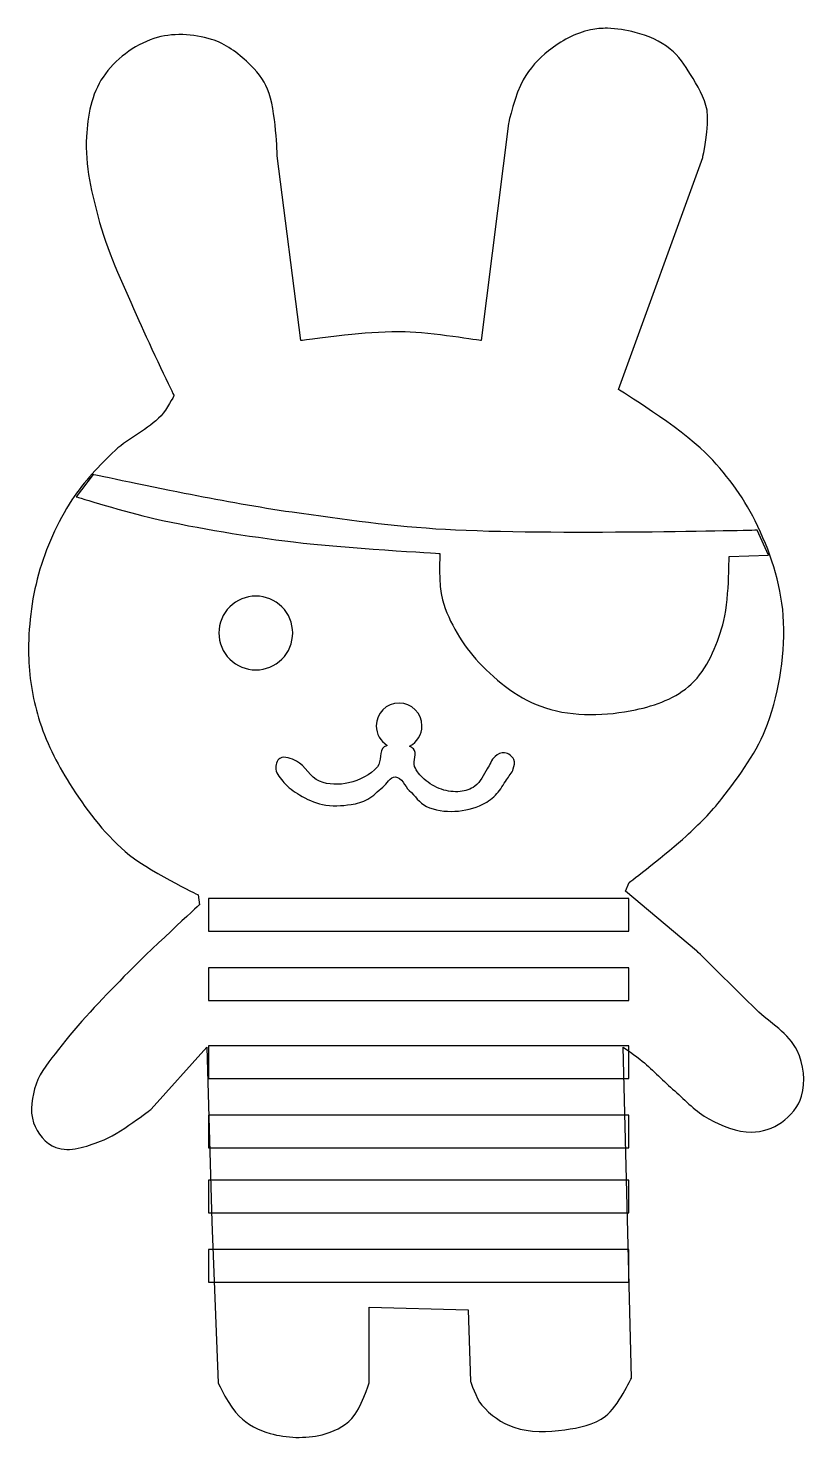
# Model space of a CAD drawing. Extents: x 68.1 to 112.9, y 152.8 to 234.
import ezdxf

# ---------------------------------------------------------------- set-up
doc = ezdxf.new("R2010")
doc.units = 0
doc.layers.add('Layer_1', color=7, linetype='CONTINUOUS')

msp = doc.modelspace()

# ---------------------------------------------------------------- linework, layer by layer
at = {"layer": 'Layer_1', "color": 7}
for points in [[(101.455031, 233.9757), (101.455031, 233.9757)], [(95.753812, 228.499375), (94.191667, 216.000568)], [(83.810077, 216.000568), (82.449128, 226.634614)], [(102.103812, 213.178346), (106.941826, 226.533742)], [(106.589048, 180.874375), (102.507299, 184.301281), (102.708493, 184.80509)], [(77.899949, 184.095126), (77.971605, 183.52517)], [(75.191826, 171.764992), (78.398799, 175.328598), (78.684326, 165.279393), (79.040411, 156.014015)], [(102.845195, 156.298992), (102.355715, 175.330802)], [(87.735833, 156.014015), (87.735833, 160.361451), (93.437603, 160.219236), (93.579817, 156.085674)]]:
    msp.add_lwpolyline(points, dxfattribs=at)
at = {"layer": 'Layer_1', "color": 1}
for points in [[(71.842091, 208.291824), (70.879671, 207.009146)], [(71.842091, 208.291824), (71.842091, 208.291824)], [(108.45822, 203.570113), (110.738598, 203.641769), (110.079344, 205.084853)], [(81.214406, 201.292492), (81.214406, 201.292492)], [(89.463894, 195.139275), (89.463894, 195.139275)], [(78.491402, 183.895586), (78.491402, 182.014287), (102.681484, 182.014287), (102.681484, 183.895586), (78.491402, 183.895586), (78.491402, 183.895586)], [(78.491402, 179.904786), (78.491402, 178.022937), (102.681484, 178.022937), (102.681484, 179.904786), (78.491402, 179.904786), (78.491402, 179.904786)], [(78.491402, 175.414589), (78.491402, 173.532739), (102.681484, 173.532739), (102.681484, 175.414589), (78.491402, 175.414589), (78.491402, 175.414589)], [(78.491402, 171.423238), (78.491402, 169.541389), (102.681484, 169.541389), (102.681484, 171.423238), (78.491402, 171.423238), (78.491402, 171.423238)], [(78.491402, 167.68159), (78.491402, 165.79974), (102.681484, 165.79974), (102.681484, 167.68159), (78.491402, 167.68159), (78.491402, 167.68159)], [(78.491402, 163.690239), (78.491402, 161.80839), (102.681484, 161.80839), (102.681484, 163.690239), (78.491402, 163.690239), (78.491402, 163.690239)]]:
    msp.add_lwpolyline(points, dxfattribs=at)
at = {"layer": 'Layer_1', "color": 7}
for points in [[(100.491507, 233.891914), (99.608392, 233.710648), (98.786222, 233.232408), (98.072222, 232.681996)], [(101.455031, 233.9757), (101.130151, 233.981093), (100.806769, 233.956624), (100.491507, 233.891914)], [(103.06127, 233.740329), (102.541702, 233.873609), (101.996497, 233.966711), (101.455031, 233.9757)], [(75.34341, 233.387551), (74.181335, 233.006416), (73.107965, 232.181359), (72.420316, 231.170013)], [(78.669444, 233.337392), (77.607922, 233.657917), (76.397045, 233.733118), (75.34341, 233.387551)], [(80.786111, 231.97644), (80.175083, 232.551053), (79.472409, 233.094938), (78.669444, 233.337392)], [(105.077618, 232.782868), (104.495386, 233.24591), (103.781852, 233.555488), (103.06127, 233.740329)], [(98.072222, 232.681996), (97.487729, 232.231417), (96.980437, 231.657831), (96.610952, 231.018979)], [(106.23627, 231.321597), (105.910084, 231.850959), (105.564268, 232.395839), (105.077618, 232.782868)], [(81.894604, 230.464457), (81.658017, 231.042903), (81.241381, 231.548304), (80.786111, 231.97644)], [(72.420316, 231.170013), (71.753414, 230.189181), (71.534319, 228.927035), (71.462855, 227.743107)], [(96.610952, 231.018979), (96.166788, 230.251004), (95.753812, 228.499375), (95.753812, 228.499375)], [(107.194285, 229.25509), (107.065247, 230.003162), (106.6345, 230.67532), (106.23627, 231.321597)], [(82.449128, 226.634614), (82.449128, 226.634614), (82.382958, 229.270443), (81.894604, 230.464457)], [(106.941826, 226.533742), (106.941826, 226.533742), (107.349143, 228.357324), (107.194285, 229.25509)], [(71.462855, 227.743107), (71.362505, 226.080663), (71.779215, 224.410689), (72.218573, 222.804218)], [(72.218573, 222.804218), (72.75348, 220.848379), (73.680444, 219.020439), (74.48627, 217.159774)], [(74.48627, 217.159774), (75.119487, 215.697671), (76.502618, 212.825568), (76.502618, 212.825568)], [(86.733174, 216.353346), (85.755277, 216.270393), (83.810077, 216.000568), (83.810077, 216.000568)], [(89.807299, 216.504931), (88.781873, 216.538422), (87.755476, 216.440065), (86.733174, 216.353346)], [(94.191667, 216.000568), (94.191667, 216.000568), (91.277646, 216.456908), (89.807299, 216.504931)], [(76.502618, 212.825568), (76.502618, 212.825568), (76.071504, 212.011298), (75.761785, 211.677387)], [(107.09341, 209.550247), (105.637649, 211.002689), (102.103812, 213.178346), (102.103812, 213.178346)], [(75.761785, 211.677387), (75.012135, 210.869181), (73.93143, 210.4333), (73.124771, 209.681988)], [(73.124771, 209.681988), (72.200759, 208.821374), (71.312817, 207.893614), (70.630519, 206.831103)], [(109.965795, 205.618979), (109.245939, 207.073496), (108.242286, 208.403993), (107.09341, 209.550247)], [(70.630519, 206.831103), (69.785905, 205.515827), (69.127164, 204.060144), (68.70623, 202.554774)], [(111.57865, 200.176281), (111.442619, 202.063636), (110.805121, 203.92306), (109.965795, 205.618979)], [(68.70623, 202.554774), (68.287245, 201.056374), (68.109953, 199.477473), (68.13572, 197.921811)], [(110.67135, 193.927153), (111.386369, 195.906888), (111.729969, 198.076827), (111.57865, 200.176281)], [(68.13572, 197.921811), (68.156037, 196.695541), (68.345933, 195.459416), (68.70623, 194.287096)], [(68.70623, 194.287096), (69.115218, 192.956342), (69.744429, 191.686754), (70.487757, 190.509619)], [(108.050872, 189.643107), (109.070967, 190.970291), (110.102732, 192.352768), (110.67135, 193.927153)], [(70.487757, 190.509619), (71.389175, 189.082134), (72.415225, 187.690711), (73.695278, 186.589925)], [(105.984367, 187.476281), (106.716949, 188.15415), (107.442632, 188.851761), (108.050872, 189.643107)], [(102.708493, 184.80509), (102.708493, 184.80509), (104.950252, 186.519395), (105.984367, 187.476281)], [(73.695278, 186.589925), (74.930965, 185.527294), (77.899949, 184.095126), (77.899949, 184.095126)], [(77.971605, 183.52517), (77.971605, 183.52517), (75.017466, 180.824938), (73.623619, 179.391055)], [(110.016507, 177.497631), (108.878356, 178.627384), (106.589048, 180.874375), (106.589048, 180.874375)], [(73.623619, 179.391055), (72.310298, 178.040012), (70.989382, 176.684515), (69.846692, 175.186384)], [(112.385077, 175.129059), (111.908841, 176.138999), (110.808976, 176.71101), (110.016507, 177.497631)], [(69.846692, 175.186384), (69.367101, 174.557609), (68.810635, 173.941614), (68.563465, 173.190435)], [(102.355715, 175.330802), (102.355715, 175.330802), (103.11115, 174.813842), (103.464761, 174.524375)], [(112.636983, 172.50858), (112.878757, 173.352193), (112.759369, 174.335309), (112.385077, 175.129059)], [(103.464761, 174.524375), (104.11795, 173.989671), (104.692202, 173.364171), (105.329522, 172.810645)], [(68.563465, 173.190435), (68.332796, 172.489403), (68.179177, 171.678339), (68.42125, 170.981162)], [(105.329522, 172.810645), (105.969362, 172.254933), (106.547689, 171.598199), (107.294604, 171.197791)], [(111.477778, 170.996597), (111.996528, 171.362888), (112.462031, 171.898119), (112.636983, 172.50858)], [(72.269835, 169.912356), (73.352674, 170.309561), (75.191826, 171.764992), (75.191826, 171.764992)], [(68.42125, 170.981162), (68.630927, 170.377286), (69.103438, 169.774908), (69.703927, 169.55572)], [(107.294604, 171.197791), (108.053313, 170.79106), (108.903222, 170.435246), (109.764048, 170.442076)], [(109.764048, 170.442076), (110.364343, 170.446828), (110.987391, 170.650336), (111.477778, 170.996597)], [(69.703927, 169.55572), (70.515054, 169.259646), (71.45918, 169.614992), (72.269835, 169.912356)], [(79.040411, 156.014015), (79.040411, 156.014015), (79.702389, 154.611751), (80.251983, 154.089722)], [(86.738133, 153.947508), (87.266334, 154.500948), (87.735833, 156.014015), (87.735833, 156.014015)], [(93.579817, 156.085674), (93.579817, 156.085674), (93.898212, 155.112123), (94.221433, 154.731338)], [(101.348647, 154.089722), (102.057575, 154.627051), (102.845195, 156.298992), (102.845195, 156.298992)], [(94.221433, 154.731338), (94.707603, 154.158584), (95.363191, 153.68952), (96.074619, 153.448107)], [(80.251983, 154.089722), (80.745544, 153.620917), (81.377491, 153.271718), (82.034064, 153.092022)], [(85.02716, 153.020916), (85.657586, 153.172729), (86.290432, 153.478415), (86.738133, 153.947508)], [(98.99661, 153.305895), (99.815323, 153.418352), (100.690048, 153.590539), (101.348647, 154.089722)], [(82.034064, 153.092022), (82.996749, 152.828544), (84.05681, 152.787247), (85.02716, 153.020916)], [(96.074619, 153.448107), (96.998104, 153.134736), (98.030476, 153.173189), (98.99661, 153.305895)]]:
    msp.add_open_spline(points, degree=3, dxfattribs=at)
at = {"layer": 'Layer_1', "color": 1}
for points in [[(77.454565, 207.133719), (75.577844, 207.490327), (71.842091, 208.291824), (71.842091, 208.291824)], [(83.299102, 206.118382), (81.341778, 206.398694), (79.397104, 206.764606), (77.454565, 207.133719)], [(70.879671, 207.009146), (70.879671, 207.009146), (73.829748, 206.097932), (75.334591, 205.761744)], [(75.334591, 205.761744), (77.991358, 205.168208), (80.685931, 204.740128), (83.387847, 204.40796)], [(92.136736, 205.120682), (89.176964, 205.290184), (86.233782, 205.698103), (83.299102, 206.118382)], [(110.079344, 205.084853), (110.079344, 205.084853), (98.107861, 204.778721), (92.136736, 205.120682)], [(83.387847, 204.40796), (86.184672, 204.064123), (91.815928, 203.748706), (91.815928, 203.748706)], [(91.815928, 203.748706), (91.815928, 203.748706), (91.702735, 201.930523), (91.958693, 201.075864)], [(108.101584, 199.632783), (108.478941, 200.895561), (108.45822, 203.570113), (108.45822, 203.570113)], [(79.712992, 200.670624), (79.314794, 200.272427), (79.0911, 199.732347), (79.091124, 199.16921)], [(81.214406, 201.292492), (80.651269, 201.292517), (80.11119, 201.068822), (79.712992, 200.670624)], [(82.71582, 200.670624), (82.317622, 201.068822), (81.777543, 201.292517), (81.214406, 201.292492)], [(83.337688, 199.16921), (83.337712, 199.732347), (83.114018, 200.272427), (82.71582, 200.670624)], [(91.958693, 201.075864), (92.357321, 199.744828), (93.114046, 198.493178), (94.061029, 197.476427)], [(79.091124, 199.16921), (79.0911, 198.606074), (79.314794, 198.065994), (79.712992, 197.667796)], [(82.71582, 197.667796), (83.114018, 198.065994), (83.337712, 198.606074), (83.337688, 199.16921)], [(106.284228, 196.229028), (107.219778, 197.111435), (107.733378, 198.400581), (108.101584, 199.632783)], [(79.712992, 197.667796), (80.11119, 197.269598), (80.651269, 197.045904), (81.214406, 197.045928)], [(81.214406, 197.045928), (81.777543, 197.045904), (82.317622, 197.269598), (82.71582, 197.667796)], [(94.061029, 197.476427), (95.115321, 196.344459), (96.418894, 195.32919), (97.891975, 194.857052)], [(103.076705, 194.750669), (104.229143, 194.99115), (105.427811, 195.421257), (106.284228, 196.229028)], [(89.463894, 195.139275), (88.737546, 195.139236), (88.148734, 194.550425), (88.148693, 193.824077)], [(90.779092, 193.824077), (90.779052, 194.550424), (90.190241, 195.139234), (89.463894, 195.139275)], [(97.891975, 194.857052), (99.538197, 194.329421), (101.384447, 194.397541), (103.076705, 194.750669)], [(88.148693, 193.824077), (88.149333, 193.366047), (88.388208, 192.941336), (88.779285, 192.702904)], [(90.071883, 192.657703), (90.506554, 192.884328), (90.779129, 193.333875), (90.779092, 193.824077)], [(88.608958, 192.612505), (88.274511, 192.389552), (88.474214, 191.780492), (88.216492, 191.47204)], [(88.779285, 192.702904), (88.719149, 192.67646), (88.661378, 192.64745), (88.608958, 192.612505)], [(90.283549, 192.505568), (90.222589, 192.566145), (90.149703, 192.61452), (90.071883, 192.657703)], [(90.354658, 191.489678), (90.235509, 191.807449), (90.524279, 192.266354), (90.283549, 192.505568)], [(82.60402, 191.953251), (82.411965, 191.8424), (82.351671, 191.550046), (82.372508, 191.329275)], [(83.548251, 191.792847), (83.259529, 191.929177), (82.880553, 192.112862), (82.60402, 191.953251)], [(84.884949, 190.634192), (84.338332, 190.854814), (84.081279, 191.541161), (83.548251, 191.792847)], [(94.987621, 192.059635), (94.771687, 191.881138), (94.697973, 191.579798), (94.54224, 191.346914)], [(95.539938, 192.273508), (95.344217, 192.299445), (95.139792, 192.185424), (94.987621, 192.059635)], [(96.074619, 191.881592), (95.981359, 192.081902), (95.758979, 192.244485), (95.539938, 192.273508)], [(96.038789, 191.346914), (96.093921, 191.516766), (96.14999, 191.719704), (96.074619, 191.881592)], [(82.372508, 191.329275), (82.400561, 191.032148), (82.63875, 190.787473), (82.83553, 190.563086)], [(88.216492, 191.47204), (87.810735, 190.986406), (87.17595, 190.688701), (86.55954, 190.545448)], [(88.51966, 190.295746), (88.762721, 190.492302), (88.937792, 190.898962), (89.25002, 190.883894)], [(89.25002, 190.883894), (89.623386, 190.86586), (89.781332, 190.357832), (90.05204, 190.100064)], [(90.907526, 190.759318), (90.67962, 190.962437), (90.461838, 191.203827), (90.354658, 191.489678)], [(94.54224, 191.346914), (94.315032, 191.007149), (94.156025, 190.595099), (93.829519, 190.349216)], [(95.646875, 190.72349), (95.781884, 190.928573), (95.962984, 191.113377), (96.038789, 191.346914)], [(82.83553, 190.563086), (83.086279, 190.277159), (83.399822, 190.044495), (83.726844, 189.850365)], [(86.55954, 190.545448), (86.014966, 190.418888), (85.403399, 190.424942), (84.884949, 190.634192)], [(87.664174, 189.601214), (87.987646, 189.775272), (88.23404, 190.06477), (88.51966, 190.295746)], [(90.05204, 190.100064), (90.374662, 189.79286), (90.632907, 189.388859), (91.032101, 189.191111)], [(91.905226, 190.171173), (91.539297, 190.294196), (91.195731, 190.502459), (90.907526, 190.759318)], [(92.974033, 190.046597), (92.61751, 190.006454), (92.245299, 190.056842), (91.905226, 190.171173)], [(93.829519, 190.349216), (93.587926, 190.167278), (93.274574, 190.080436), (92.974033, 190.046597)], [(95.094558, 189.921471), (95.318967, 190.155936), (95.468417, 190.452407), (95.646875, 190.72349)], [(83.726844, 189.850365), (84.1366, 189.607121), (84.578179, 189.391949), (85.045352, 189.298048)], [(85.045352, 189.298048), (85.586878, 189.189203), (86.156357, 189.21414), (86.702305, 189.298048)], [(86.702305, 189.298048), (87.034644, 189.349125), (87.368078, 189.441891), (87.664174, 189.601214)], [(91.032101, 189.191111), (91.529086, 188.94492), (92.117189, 188.885236), (92.671415, 188.906132)], [(92.671415, 188.906132), (93.228493, 188.927129), (93.789909, 189.074559), (94.292539, 189.315687)], [(94.292539, 189.315687), (94.594561, 189.460577), (94.862938, 189.679471), (95.094558, 189.921471)]]:
    msp.add_open_spline(points, degree=3, dxfattribs=at)

doc.saveas('drawing.dxf')
